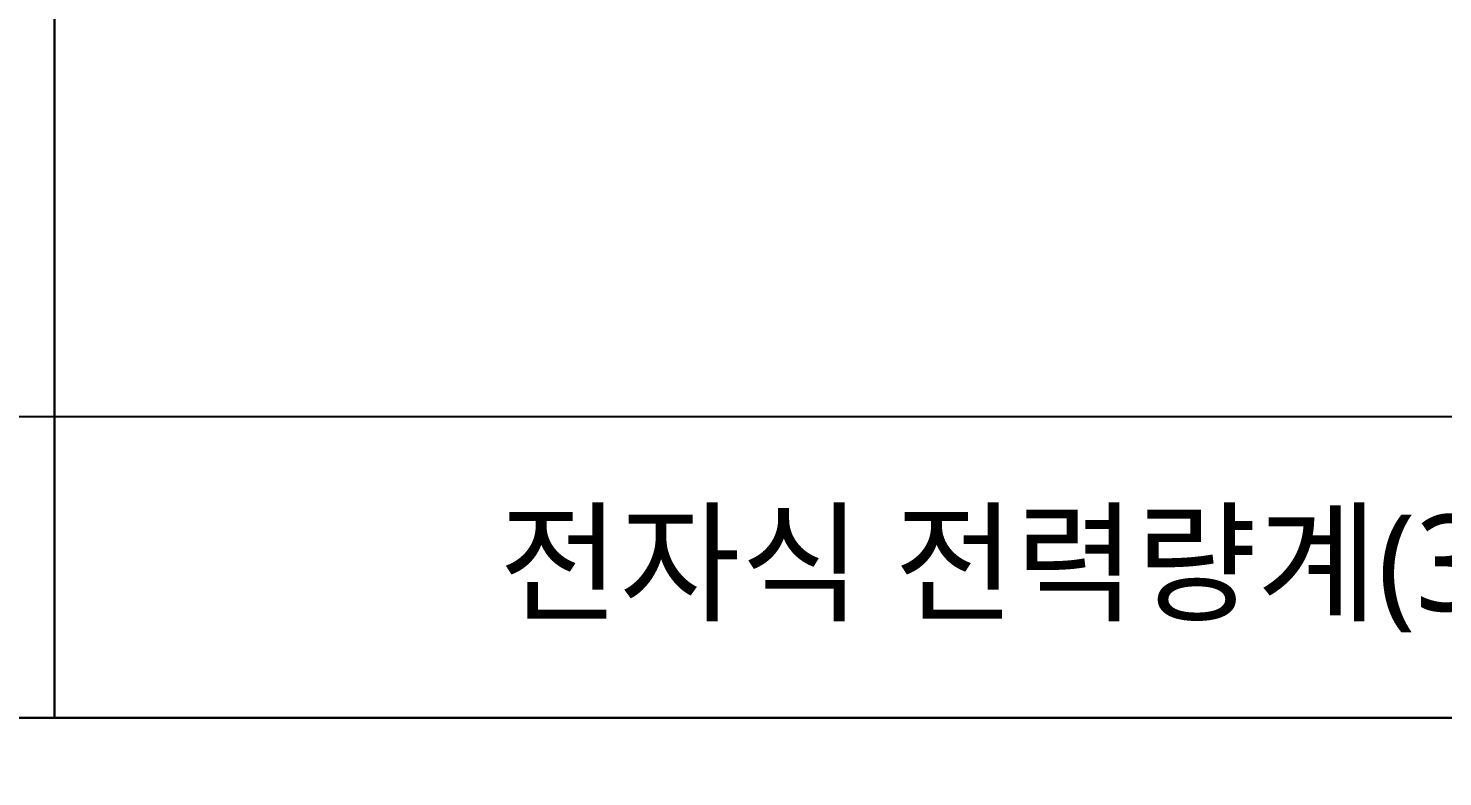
# Model space of a CAD drawing. Header units: millimetres. Extents: x 0 to 210250, y 0 to 148500.
# Drawn here: x 154709 to 165718, y 72173 to 77997 of the extents above; entities that cross this region are included whole.
import ezdxf
from ezdxf.enums import TextEntityAlignment as Align

# ---------------------------------------------------------------- set-up
doc = ezdxf.new("R2010")
doc.units = ezdxf.units.MM
doc.header["$LTSCALE"] = 600
doc.layers.add('원격검침', color=3, linetype='CONTINUOUS')
doc.styles.add('HY-18', font='malgun.ttf')

msp = doc.modelspace()

# ---------------------------------------------------------------- linework, layer by layer
at = {"layer": '원격검침', "color": 1}
for p, q in [((136406, 74975, 0), (154913, 74975, 0)), ((154913, 74975, 0), (173420, 74975, 0))]:
    msp.add_line(p, q, dxfattribs=at)
at = {"layer": '원격검침', "color": 3}
msp.add_line((173420, 72630, 0), (117899, 72630, 0), dxfattribs=at)
at = {"layer": '원격검침', "color": 3, "elevation": 0}
for points in [[(154913, 95473), (136406, 95473), (136406, 72630), (154913, 72630)], [(173420, 95473), (154913, 95473), (154913, 72630), (173420, 72630)], [(173420, 72630), (117899, 72630), (117899, 49786), (173420, 49786)]]:
    msp.add_lwpolyline(points, close=True, dxfattribs=at)

# ---------------------------------------------------------------- texts
at = {"layer": '원격검침', "color": 7, "style": 'HY-18'}
msp.add_text('전자식 전력량계(3P4W/5A)', height=750, dxfattribs=at).set_placement((164167, 73802, 0), align=Align.MIDDLE)

doc.saveas('drawing.dxf')
